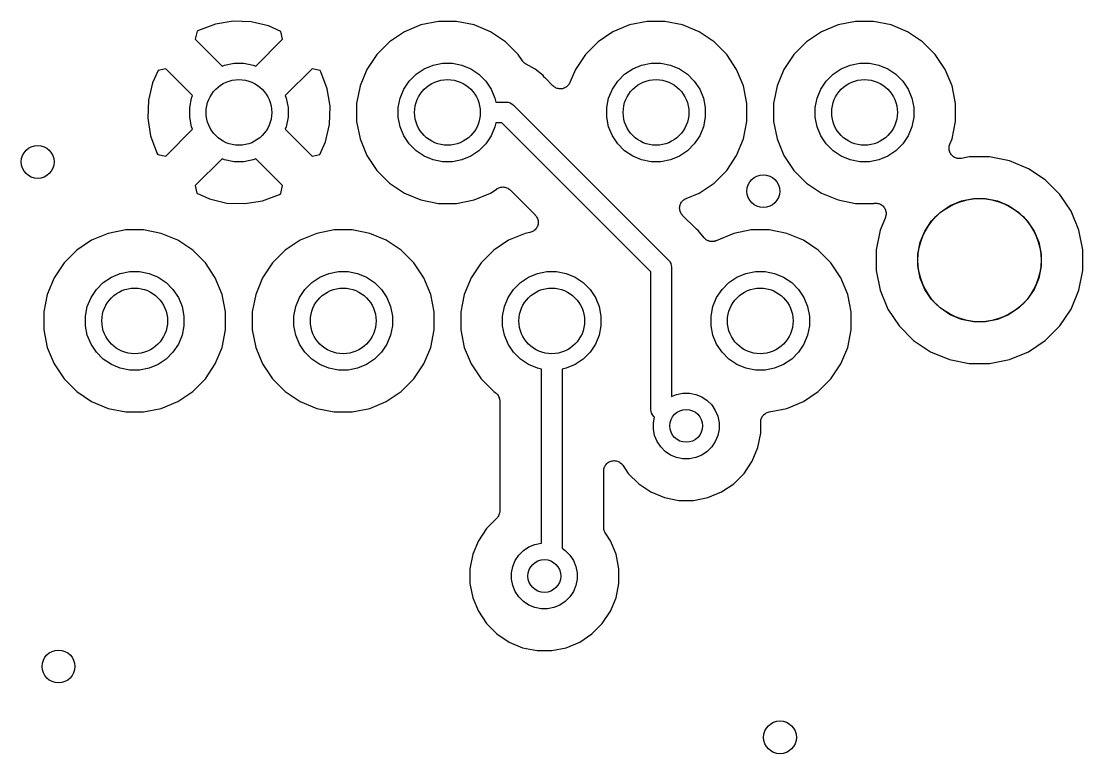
# Model space of a CAD drawing. Extents: x 2.46 to 6.41, y -5.93 to -3.84.
# Drawn here: x 5.527 to 6.036, y -4.532 to -4.181 of the extents above; entities that cross this region are included whole.
import ezdxf

# ---------------------------------------------------------------- set-up
doc = ezdxf.new("R2010")
doc.units = 0
doc.header["$MEASUREMENT"] = 0
doc.layers.add('BLACK', color=7, linetype='CONTINUOUS')

msp = doc.modelspace()

# ---------------------------------------------------------------- linework, layer by layer
at = {"layer": 'BLACK', "linetype": 'CONTINUOUS'}
for p, q in [((5.61985, -4.18244), (5.61165, -4.1855)), ((5.62833, -4.18106), (5.61985, -4.18244)), ((5.63692, -4.18136), (5.62833, -4.18106)), ((5.64528, -4.18333), (5.63692, -4.18136)), ((5.65125, -4.18605), (5.64528, -4.18333)), ((5.71838, -4.18286), (5.71044, -4.18615)), ((5.72681, -4.18118), (5.71838, -4.18286)), ((5.7354, -4.18118), (5.72681, -4.18118)), ((5.74383, -4.18286), (5.7354, -4.18118)), ((5.75177, -4.18615), (5.74383, -4.18286)), ((5.81838, -4.18286), (5.81044, -4.18615)), ((5.82681, -4.18118), (5.81838, -4.18286)), ((5.8354, -4.18118), (5.82681, -4.18118)), ((5.84383, -4.18286), (5.8354, -4.18118)), ((5.85177, -4.18615), (5.84383, -4.18286)), ((5.91838, -4.18286), (5.91044, -4.18615)), ((5.92681, -4.18118), (5.91838, -4.18286)), ((5.9354, -4.18118), (5.92681, -4.18118)), ((5.94383, -4.18286), (5.9354, -4.18118)), ((5.95177, -4.18615), (5.94383, -4.18286)), ((5.61099, -4.18586), (5.61017, -4.18973)), ((5.61165, -4.1855), (5.61099, -4.18586)), ((5.65203, -4.18973), (5.65125, -4.18605)), ((5.71044, -4.18615), (5.70329, -4.19092)), ((5.75891, -4.19092), (5.75177, -4.18615)), ((5.81044, -4.18615), (5.80329, -4.19092)), ((5.85891, -4.19092), (5.85177, -4.18615)), ((5.91044, -4.18615), (5.90329, -4.19092)), ((5.95891, -4.19092), (5.95177, -4.18615)), ((5.61017, -4.18973), (5.62302, -4.20258)), ((5.63918, -4.20258), (5.65203, -4.18973)), ((5.70329, -4.19092), (5.69722, -4.197)), ((5.76499, -4.197), (5.75891, -4.19092)), ((5.80329, -4.19092), (5.79722, -4.197)), ((5.86499, -4.197), (5.85891, -4.19092)), ((5.90329, -4.19092), (5.89722, -4.197)), ((5.96499, -4.197), (5.95891, -4.19092)), ((5.69722, -4.197), (5.69245, -4.20414)), ((5.76703, -4.20005), (5.76499, -4.197)), ((5.79722, -4.197), (5.79245, -4.20414)), ((5.86976, -4.20414), (5.86499, -4.197)), ((5.89722, -4.197), (5.89245, -4.20414)), ((5.96976, -4.20414), (5.96499, -4.197)), ((5.59235, -4.20465), (5.58963, -4.21062)), ((5.59603, -4.20387), (5.59235, -4.20465)), ((5.60888, -4.21672), (5.59603, -4.20387)), ((5.62302, -4.20258), (5.62421, -4.20209)), ((5.62421, -4.20209), (5.62878, -4.20118)), ((5.62878, -4.20118), (5.63343, -4.20118)), ((5.63343, -4.20118), (5.63799, -4.20209)), ((5.63799, -4.20209), (5.63918, -4.20258)), ((5.66618, -4.20387), (5.65332, -4.21672)), ((5.67005, -4.20469), (5.66618, -4.20387)), ((5.6704, -4.20535), (5.67005, -4.20469)), ((5.69245, -4.20414), (5.68916, -4.21208)), ((5.71604, -4.20645), (5.71991, -4.20387)), ((5.71991, -4.20387), (5.72421, -4.20209)), ((5.72421, -4.20209), (5.72878, -4.20118)), ((5.72878, -4.20118), (5.73343, -4.20118)), ((5.73343, -4.20118), (5.73799, -4.20209)), ((5.73799, -4.20209), (5.74229, -4.20387)), ((5.74229, -4.20387), (5.74616, -4.20645)), ((5.76717, -4.20022), (5.76703, -4.20005)), ((5.76728, -4.2004), (5.76717, -4.20022)), ((5.76747, -4.2006), (5.76728, -4.2004)), ((5.76765, -4.20081), (5.76747, -4.2006)), ((5.76781, -4.20094), (5.76765, -4.20081)), ((5.76796, -4.2011), (5.76781, -4.20094)), ((5.76819, -4.20125), (5.76796, -4.2011)), ((5.7684, -4.20143), (5.76819, -4.20125)), ((5.76859, -4.20153), (5.7684, -4.20143)), ((5.76877, -4.20165), (5.76859, -4.20153)), ((5.76883, -4.20169), (5.76877, -4.20165)), ((5.77313, -4.20398), (5.76883, -4.20169)), ((5.77692, -4.2071), (5.77313, -4.20398)), ((5.79245, -4.20414), (5.78985, -4.21042)), ((5.81604, -4.20645), (5.81991, -4.20387)), ((5.81991, -4.20387), (5.82421, -4.20209)), ((5.82421, -4.20209), (5.82878, -4.20118)), ((5.82878, -4.20118), (5.83343, -4.20118)), ((5.83343, -4.20118), (5.83799, -4.20209)), ((5.83799, -4.20209), (5.84229, -4.20387)), ((5.84229, -4.20387), (5.84616, -4.20645)), ((5.87305, -4.21208), (5.86976, -4.20414)), ((5.89245, -4.20414), (5.88916, -4.21208)), ((5.91604, -4.20645), (5.91991, -4.20387)), ((5.91991, -4.20387), (5.92421, -4.20209)), ((5.92421, -4.20209), (5.92878, -4.20118)), ((5.92878, -4.20118), (5.93343, -4.20118)), ((5.93343, -4.20118), (5.93799, -4.20209)), ((5.93799, -4.20209), (5.94229, -4.20387)), ((5.94229, -4.20387), (5.94616, -4.20645)), ((5.97305, -4.21208), (5.96976, -4.20414)), ((5.67347, -4.21355), (5.6704, -4.20535)), ((5.71017, -4.21361), (5.71275, -4.20974)), ((5.71275, -4.20974), (5.71604, -4.20645)), ((5.74616, -4.20645), (5.74945, -4.20974)), ((5.74945, -4.20974), (5.75204, -4.21361)), ((5.77754, -4.20786), (5.77692, -4.2071)), ((5.77769, -4.20801), (5.77754, -4.20786)), ((5.77783, -4.20817), (5.77769, -4.20801)), ((5.77787, -4.20822), (5.77783, -4.20817)), ((5.78169, -4.21204), (5.77787, -4.20822)), ((5.81017, -4.21361), (5.81275, -4.20974)), ((5.81275, -4.20974), (5.81604, -4.20645)), ((5.84616, -4.20645), (5.84945, -4.20974)), ((5.84945, -4.20974), (5.85204, -4.21361)), ((5.91017, -4.21361), (5.91275, -4.20974)), ((5.91275, -4.20974), (5.91604, -4.20645)), ((5.94616, -4.20645), (5.94945, -4.20974)), ((5.94945, -4.20974), (5.95204, -4.21361)), ((5.58963, -4.21062), (5.58766, -4.21899)), ((5.67465, -4.22082), (5.67347, -4.21355)), ((5.68916, -4.21208), (5.68748, -4.22051)), ((5.70839, -4.21791), (5.71017, -4.21361)), ((5.75204, -4.21361), (5.75382, -4.21791)), ((5.78205, -4.21234), (5.78169, -4.21204)), ((5.78242, -4.21264), (5.78205, -4.21234)), ((5.78243, -4.21265), (5.78242, -4.21264)), ((5.78244, -4.21266), (5.78243, -4.21265)), ((5.78286, -4.21288), (5.78244, -4.21266)), ((5.78328, -4.21311), (5.78286, -4.21288)), ((5.78329, -4.21311), (5.78328, -4.21311)), ((5.7833, -4.21312), (5.78329, -4.21311)), ((5.78375, -4.21326), (5.7833, -4.21312)), ((5.78421, -4.2134), (5.78375, -4.21326)), ((5.78423, -4.2134), (5.78421, -4.2134)), ((5.78424, -4.2134), (5.78423, -4.2134)), ((5.78471, -4.21345), (5.78424, -4.2134)), ((5.78518, -4.2135), (5.78471, -4.21345)), ((5.7852, -4.2135), (5.78518, -4.2135)), ((5.78521, -4.2135), (5.7852, -4.2135)), ((5.78568, -4.21346), (5.78521, -4.2135)), ((5.78615, -4.21341), (5.78568, -4.21346)), ((5.78617, -4.21341), (5.78615, -4.21341)), ((5.78618, -4.21341), (5.78617, -4.21341)), ((5.78663, -4.21328), (5.78618, -4.21341)), ((5.78709, -4.21314), (5.78663, -4.21328)), ((5.7871, -4.21314), (5.78709, -4.21314)), ((5.78712, -4.21313), (5.7871, -4.21314)), ((5.78753, -4.21291), (5.78712, -4.21313)), ((5.78796, -4.21269), (5.78753, -4.21291)), ((5.78797, -4.21268), (5.78796, -4.21269)), ((5.78798, -4.21268), (5.78797, -4.21268)), ((5.78835, -4.21238), (5.78798, -4.21268)), ((5.78872, -4.21208), (5.78835, -4.21238)), ((5.78873, -4.21207), (5.78872, -4.21208)), ((5.78874, -4.21206), (5.78873, -4.21207)), ((5.78904, -4.2117), (5.78874, -4.21206)), ((5.78935, -4.21133), (5.78904, -4.2117)), ((5.78936, -4.21131), (5.78935, -4.21132)), ((5.78935, -4.21132), (5.78935, -4.21133)), ((5.78959, -4.2109), (5.78936, -4.21131)), ((5.78982, -4.21048), (5.78959, -4.2109)), ((5.78983, -4.21046), (5.78982, -4.21048)), ((5.78985, -4.21042), (5.78983, -4.21045)), ((5.78983, -4.21045), (5.78983, -4.21046)), ((5.78983, -4.21046), (5.78983, -4.21046)), ((5.80839, -4.21791), (5.81017, -4.21361)), ((5.85204, -4.21361), (5.85382, -4.21791)), ((5.87472, -4.22051), (5.87305, -4.21208)), ((5.88916, -4.21208), (5.88748, -4.22051)), ((5.90839, -4.21791), (5.91017, -4.21361)), ((5.95204, -4.21361), (5.95382, -4.21791)), ((5.97472, -4.22051), (5.97305, -4.21208)), ((5.58766, -4.21899), (5.58736, -4.22757)), ((5.60748, -4.22248), (5.60839, -4.21791)), ((5.60839, -4.21791), (5.60888, -4.21672)), ((5.65332, -4.21672), (5.65382, -4.21791)), ((5.65382, -4.21791), (5.65472, -4.22248)), ((5.70748, -4.22248), (5.70839, -4.21791)), ((5.75382, -4.21791), (5.75421, -4.21988)), ((5.75421, -4.21988), (5.75897, -4.21988)), ((5.75897, -4.21988), (5.75921, -4.21986)), ((5.75921, -4.21986), (5.75945, -4.21988)), ((5.75945, -4.21988), (5.75945, -4.21988)), ((5.75945, -4.21988), (5.76018, -4.21995)), ((5.76018, -4.21995), (5.76111, -4.22023)), ((5.80748, -4.22248), (5.80839, -4.21791)), ((5.85382, -4.21791), (5.85472, -4.22248)), ((5.90748, -4.22248), (5.90839, -4.21791)), ((5.95382, -4.21791), (5.95472, -4.22248)), ((5.60748, -4.22713), (5.60748, -4.22248)), ((5.65472, -4.22248), (5.65472, -4.22713)), ((5.67455, -4.23062), (5.67485, -4.22203)), ((5.67485, -4.22203), (5.67465, -4.22082)), ((5.67465, -4.22082), (5.67465, -4.22082)), ((5.68748, -4.22051), (5.68748, -4.2291)), ((5.70748, -4.22713), (5.70748, -4.22248)), ((5.76111, -4.22023), (5.76196, -4.22069)), ((5.76196, -4.22069), (5.76271, -4.22131)), ((5.76271, -4.22131), (5.76286, -4.22149)), ((5.76286, -4.22149), (5.83688, -4.29551)), ((5.80748, -4.22713), (5.80748, -4.22248)), ((5.85472, -4.22248), (5.85472, -4.22713)), ((5.87472, -4.2291), (5.87472, -4.22051)), ((5.88748, -4.22051), (5.88748, -4.2291)), ((5.90748, -4.22713), (5.90748, -4.22248)), ((5.95472, -4.22248), (5.95472, -4.22713)), ((5.97472, -4.2291), (5.97472, -4.22051)), ((5.58736, -4.22757), (5.58874, -4.23605)), ((5.60839, -4.23169), (5.60748, -4.22713)), ((5.65472, -4.22713), (5.65382, -4.23169)), ((5.68748, -4.2291), (5.68916, -4.23753)), ((5.70839, -4.23169), (5.70748, -4.22713)), ((5.75421, -4.22972), (5.75382, -4.23169)), ((5.75717, -4.22972), (5.75421, -4.22972)), ((5.82865, -4.3012), (5.75717, -4.22972)), ((5.80839, -4.23169), (5.80748, -4.22713)), ((5.85472, -4.22713), (5.85382, -4.23169)), ((5.87305, -4.23753), (5.87472, -4.2291)), ((5.88748, -4.2291), (5.88916, -4.23753)), ((5.90839, -4.23169), (5.90748, -4.22713)), ((5.95472, -4.22713), (5.95382, -4.23169)), ((5.97305, -4.23753), (5.97472, -4.2291)), ((5.59603, -4.24573), (5.60888, -4.23288)), ((5.60888, -4.23288), (5.60839, -4.23169)), ((5.65382, -4.23169), (5.65332, -4.23288)), ((5.65332, -4.23288), (5.66618, -4.24573)), ((5.67258, -4.23898), (5.67455, -4.23062)), ((5.71017, -4.23599), (5.70839, -4.23169)), ((5.75382, -4.23169), (5.75204, -4.23599)), ((5.81017, -4.23599), (5.80839, -4.23169)), ((5.85382, -4.23169), (5.85204, -4.23599)), ((5.91017, -4.23599), (5.90839, -4.23169)), ((5.95382, -4.23169), (5.95204, -4.23599)), ((5.58874, -4.23605), (5.5918, -4.24425)), ((5.66986, -4.24496), (5.67258, -4.23898)), ((5.68916, -4.23753), (5.69245, -4.24547)), ((5.71275, -4.23986), (5.71017, -4.23599)), ((5.71604, -4.24315), (5.71275, -4.23986)), ((5.74945, -4.23986), (5.74616, -4.24315)), ((5.75204, -4.23599), (5.74945, -4.23986)), ((5.81275, -4.23986), (5.81017, -4.23599)), ((5.81604, -4.24315), (5.81275, -4.23986)), ((5.84945, -4.23986), (5.84616, -4.24315)), ((5.85204, -4.23599), (5.84945, -4.23986)), ((5.86976, -4.24547), (5.87305, -4.23753)), ((5.88916, -4.23753), (5.89245, -4.24547)), ((5.91275, -4.23986), (5.91017, -4.23599)), ((5.91604, -4.24315), (5.91275, -4.23986)), ((5.94945, -4.23986), (5.94616, -4.24315)), ((5.95204, -4.23599), (5.94945, -4.23986)), ((5.97186, -4.24052), (5.97199, -4.24007)), ((5.97199, -4.24007), (5.97305, -4.23753)), ((5.5918, -4.24425), (5.59216, -4.24492)), ((5.59216, -4.24492), (5.59603, -4.24573)), ((5.66618, -4.24573), (5.66986, -4.24496)), ((5.69245, -4.24547), (5.69722, -4.25261)), ((5.71991, -4.24574), (5.71604, -4.24315)), ((5.74616, -4.24315), (5.74229, -4.24574)), ((5.81991, -4.24574), (5.81604, -4.24315)), ((5.84616, -4.24315), (5.84229, -4.24574)), ((5.86499, -4.25261), (5.86976, -4.24547)), ((5.89245, -4.24547), (5.89722, -4.25261)), ((5.91991, -4.24574), (5.91604, -4.24315)), ((5.94616, -4.24315), (5.94229, -4.24574)), ((5.97161, -4.24195), (5.97166, -4.24148)), ((5.97161, -4.24196), (5.97161, -4.24195)), ((5.97161, -4.24198), (5.97161, -4.24196)), ((5.97166, -4.24244), (5.97161, -4.24198)), ((5.97166, -4.24148), (5.97171, -4.241)), ((5.9717, -4.24293), (5.97166, -4.24244)), ((5.97171, -4.24294), (5.9717, -4.24293)), ((5.97171, -4.24099), (5.97172, -4.24098)), ((5.97171, -4.241), (5.97171, -4.24099)), ((5.97171, -4.24295), (5.97171, -4.24294)), ((5.97184, -4.2434), (5.97171, -4.24295)), ((5.97172, -4.24098), (5.97186, -4.24052)), ((5.97198, -4.24386), (5.97184, -4.2434)), ((5.97198, -4.24387), (5.97198, -4.24386)), ((5.97199, -4.24388), (5.97198, -4.24387)), ((5.97221, -4.2443), (5.97199, -4.24388)), ((5.97243, -4.24473), (5.97221, -4.2443)), ((5.97244, -4.24473), (5.97243, -4.24473)), ((5.97244, -4.24474), (5.97244, -4.24473)), ((5.97275, -4.24511), (5.97244, -4.24474)), ((5.97304, -4.24549), (5.97275, -4.24511)), ((5.97305, -4.24549), (5.97304, -4.24549)), ((5.97306, -4.2455), (5.97305, -4.24549)), ((5.97343, -4.24581), (5.97306, -4.2455)), ((5.62302, -4.24702), (5.61017, -4.25988)), ((5.62421, -4.24752), (5.62302, -4.24702)), ((5.62878, -4.24843), (5.62421, -4.24752)), ((5.63343, -4.24843), (5.62878, -4.24843)), ((5.63799, -4.24752), (5.63343, -4.24843)), ((5.63918, -4.24702), (5.63799, -4.24752)), ((5.65203, -4.25988), (5.63918, -4.24702)), ((5.72421, -4.24752), (5.71991, -4.24574)), ((5.72878, -4.24843), (5.72421, -4.24752)), ((5.73343, -4.24843), (5.72878, -4.24843)), ((5.73799, -4.24752), (5.73343, -4.24843)), ((5.74229, -4.24574), (5.73799, -4.24752)), ((5.82421, -4.24752), (5.81991, -4.24574)), ((5.82878, -4.24843), (5.82421, -4.24752)), ((5.83343, -4.24843), (5.82878, -4.24843)), ((5.83799, -4.24752), (5.83343, -4.24843)), ((5.84229, -4.24574), (5.83799, -4.24752)), ((5.92421, -4.24752), (5.91991, -4.24574)), ((5.92878, -4.24843), (5.92421, -4.24752)), ((5.93343, -4.24843), (5.92878, -4.24843)), ((5.93799, -4.24752), (5.93343, -4.24843)), ((5.94229, -4.24574), (5.93799, -4.24752)), ((5.97379, -4.24611), (5.97343, -4.24581)), ((5.9738, -4.24612), (5.97379, -4.24611)), ((5.97381, -4.24612), (5.9738, -4.24612)), ((5.97423, -4.24635), (5.97381, -4.24612)), ((5.97465, -4.24658), (5.97423, -4.24635)), ((5.97466, -4.24659), (5.97465, -4.24658)), ((5.97467, -4.24659), (5.97466, -4.24659)), ((5.97512, -4.24673), (5.97467, -4.24659)), ((5.97558, -4.24688), (5.97512, -4.24673)), ((5.97559, -4.24688), (5.97558, -4.24688)), ((5.9756, -4.24688), (5.97559, -4.24688)), ((5.97607, -4.24693), (5.9756, -4.24688)), ((5.97655, -4.24698), (5.97607, -4.24693)), ((5.97656, -4.24698), (5.97655, -4.24698)), ((5.97657, -4.24698), (5.97656, -4.24698)), ((5.97704, -4.24694), (5.97657, -4.24698)), ((5.97752, -4.2469), (5.97704, -4.24694)), ((5.97754, -4.2469), (5.97752, -4.2469)), ((5.97759, -4.24689), (5.97754, -4.2469)), ((5.97754, -4.2469), (5.97754, -4.2469)), ((5.97754, -4.2469), (5.97754, -4.2469)), ((5.98134, -4.24614), (5.97759, -4.24689)), ((5.9911, -4.24614), (5.98134, -4.24614)), ((6.00067, -4.24805), (5.9911, -4.24614)), ((6.00968, -4.25178), (6.00067, -4.24805)), ((5.69722, -4.25261), (5.70329, -4.25869)), ((5.85891, -4.25869), (5.86499, -4.25261)), ((5.89722, -4.25261), (5.90329, -4.25869)), ((6.01779, -4.2572), (6.00968, -4.25178)), ((5.61017, -4.25988), (5.61095, -4.26356)), ((5.65121, -4.26375), (5.65203, -4.25988)), ((5.70329, -4.25869), (5.71044, -4.26346)), ((5.75579, -4.2609), (5.75624, -4.26077)), ((5.75624, -4.26077), (5.75669, -4.26064)), ((5.75669, -4.26064), (5.75671, -4.26064)), ((5.75671, -4.26064), (5.75673, -4.26063)), ((5.75673, -4.26063), (5.75719, -4.26059)), ((5.75719, -4.26059), (5.75766, -4.26055)), ((5.75766, -4.26055), (5.75768, -4.26055)), ((5.75768, -4.26055), (5.7577, -4.26055)), ((5.7577, -4.26055), (5.75816, -4.2606)), ((5.75816, -4.2606), (5.75863, -4.26065)), ((5.75863, -4.26065), (5.75865, -4.26065)), ((5.75865, -4.26065), (5.75867, -4.26065)), ((5.75867, -4.26065), (5.75912, -4.26079)), ((5.85177, -4.26346), (5.85891, -4.25869)), ((5.90329, -4.25869), (5.91044, -4.26346)), ((6.02469, -4.2641), (6.01779, -4.2572)), ((5.61095, -4.26356), (5.61692, -4.26628)), ((5.64235, -4.26717), (5.65055, -4.2641)), ((5.65055, -4.2641), (5.65121, -4.26375)), ((5.71044, -4.26346), (5.71838, -4.26675)), ((5.74383, -4.26675), (5.75177, -4.26346)), ((5.75177, -4.26346), (5.75486, -4.26139)), ((5.75486, -4.26139), (5.75489, -4.26137)), ((5.75489, -4.26137), (5.75492, -4.26135)), ((5.75489, -4.26137), (5.75489, -4.26137)), ((5.75489, -4.26137), (5.75489, -4.26137)), ((5.75492, -4.26135), (5.75534, -4.26114)), ((5.75534, -4.26114), (5.75575, -4.26092)), ((5.75575, -4.26092), (5.75577, -4.26091)), ((5.75577, -4.26091), (5.75579, -4.2609)), ((5.75912, -4.26079), (5.75956, -4.26093)), ((5.75956, -4.26093), (5.75958, -4.26094)), ((5.75958, -4.26094), (5.7596, -4.26095)), ((5.7596, -4.26095), (5.76001, -4.26117)), ((5.76001, -4.26117), (5.76042, -4.26139)), ((5.76042, -4.26139), (5.76044, -4.2614)), ((5.76044, -4.2614), (5.76046, -4.26141)), ((5.76046, -4.26141), (5.76081, -4.26171)), ((5.76081, -4.26171), (5.76118, -4.26201)), ((5.76118, -4.26201), (5.77314, -4.27398)), ((5.84549, -4.26606), (5.85177, -4.26346)), ((5.91044, -4.26346), (5.91838, -4.26675)), ((6.03011, -4.27221), (6.02469, -4.2641)), ((5.61692, -4.26628), (5.62529, -4.26825)), ((5.62529, -4.26825), (5.63387, -4.26855)), ((5.63387, -4.26855), (5.64235, -4.26717)), ((5.71838, -4.26675), (5.72681, -4.26843)), ((5.72681, -4.26843), (5.7354, -4.26843)), ((5.7354, -4.26843), (5.74383, -4.26675)), ((5.8424, -4.27063), (5.84246, -4.27015)), ((5.84241, -4.27064), (5.8424, -4.27063)), ((5.8424, -4.27065), (5.84241, -4.27064)), ((5.84245, -4.27113), (5.8424, -4.27065)), ((5.84246, -4.27015), (5.8425, -4.26968)), ((5.8425, -4.26968), (5.84251, -4.26967)), ((5.84251, -4.26966), (5.84265, -4.2692)), ((5.84251, -4.26967), (5.84251, -4.26966)), ((5.84265, -4.2692), (5.84279, -4.26875)), ((5.84279, -4.26875), (5.8428, -4.26874)), ((5.8428, -4.26873), (5.84303, -4.26831)), ((5.8428, -4.26874), (5.8428, -4.26873)), ((5.84303, -4.26831), (5.84325, -4.26789)), ((5.84325, -4.26789), (5.84326, -4.26788)), ((5.84326, -4.26788), (5.84327, -4.26787)), ((5.84327, -4.26787), (5.84357, -4.2675)), ((5.84357, -4.2675), (5.84387, -4.26714)), ((5.84387, -4.26714), (5.84388, -4.26713)), ((5.84388, -4.26713), (5.84389, -4.26712)), ((5.84389, -4.26712), (5.84426, -4.26682)), ((5.84426, -4.26682), (5.84463, -4.26652)), ((5.84463, -4.26652), (5.84464, -4.26651)), ((5.84464, -4.26651), (5.84465, -4.2665)), ((5.84465, -4.2665), (5.84507, -4.26628)), ((5.84507, -4.26628), (5.84549, -4.26606)), ((5.91838, -4.26675), (5.92681, -4.26843)), ((5.92681, -4.26843), (5.9354, -4.26843)), ((5.9354, -4.26843), (5.93549, -4.26841)), ((5.93549, -4.26841), (5.93553, -4.2684)), ((5.93553, -4.2684), (5.93555, -4.26839)), ((5.93553, -4.2684), (5.93553, -4.2684)), ((5.93553, -4.2684), (5.93553, -4.2684)), ((5.93555, -4.26839), (5.93604, -4.26835)), ((5.93604, -4.26835), (5.9365, -4.26831)), ((5.9365, -4.26831), (5.93652, -4.26831)), ((5.93652, -4.26831), (5.93653, -4.26831)), ((5.93653, -4.26831), (5.93701, -4.26837)), ((5.93701, -4.26837), (5.93747, -4.26842)), ((5.93747, -4.26842), (5.93749, -4.26842)), ((5.93749, -4.26842), (5.9375, -4.26842)), ((5.9375, -4.26842), (5.93795, -4.26856)), ((5.93795, -4.26856), (5.93841, -4.26871)), ((5.93841, -4.26871), (5.93842, -4.26871)), ((5.93842, -4.26871), (5.93843, -4.26871)), ((5.93843, -4.26871), (5.93884, -4.26894)), ((5.93884, -4.26894), (5.93926, -4.26917)), ((5.93926, -4.26917), (5.93927, -4.26918)), ((5.93927, -4.26918), (5.93928, -4.26918)), ((5.93928, -4.26918), (5.93965, -4.26949)), ((5.93965, -4.26949), (5.94001, -4.26979)), ((5.94001, -4.26979), (5.94002, -4.2698)), ((5.94002, -4.2698), (5.94003, -4.26981)), ((5.94003, -4.26981), (5.94033, -4.27018)), ((5.94033, -4.27018), (5.94063, -4.27055)), ((5.94063, -4.27055), (5.94064, -4.27056)), ((5.94064, -4.27056), (5.94064, -4.27057)), ((5.94064, -4.27057), (5.94086, -4.27099)), ((5.9674, -4.27273), (5.97223, -4.2695)), ((5.97223, -4.2695), (5.97761, -4.26728)), ((5.97761, -4.26728), (5.98331, -4.26614)), ((5.98331, -4.26614), (5.98913, -4.26614)), ((5.98913, -4.26614), (5.99483, -4.26728)), ((5.99483, -4.26728), (6.00021, -4.2695)), ((6.00021, -4.2695), (6.00504, -4.27273)), ((5.77314, -4.27398), (5.77318, -4.27401)), ((5.77318, -4.27401), (5.77318, -4.27401)), ((5.77318, -4.27401), (5.77318, -4.27401)), ((5.77318, -4.27401), (5.77319, -4.27403)), ((5.77319, -4.27403), (5.77349, -4.2744)), ((5.77349, -4.2744), (5.77379, -4.27477)), ((5.77379, -4.27477), (5.7738, -4.27478)), ((5.7738, -4.27478), (5.7738, -4.27479)), ((5.7738, -4.27479), (5.77402, -4.27522)), ((5.77402, -4.27522), (5.77424, -4.27564)), ((5.77424, -4.27564), (5.77425, -4.27565)), ((5.77425, -4.27565), (5.77425, -4.27566)), ((5.77425, -4.27566), (5.77438, -4.27612)), ((5.84249, -4.2716), (5.84245, -4.27113)), ((5.84249, -4.27161), (5.84249, -4.2716)), ((5.84249, -4.27162), (5.84249, -4.27161)), ((5.84263, -4.27208), (5.84249, -4.27162)), ((5.84276, -4.27254), (5.84263, -4.27208)), ((5.84277, -4.27255), (5.84276, -4.27254)), ((5.84277, -4.27256), (5.84277, -4.27255)), ((5.84299, -4.27298), (5.84277, -4.27256)), ((5.84321, -4.2734), (5.84299, -4.27298)), ((5.84322, -4.27341), (5.84321, -4.2734)), ((5.84322, -4.27342), (5.84322, -4.27341)), ((5.84352, -4.27379), (5.84322, -4.27342)), ((5.84382, -4.27416), (5.84352, -4.27379)), ((5.84384, -4.27418), (5.84382, -4.27416)), ((5.84387, -4.27421), (5.84384, -4.27418)), ((5.84384, -4.27418), (5.84384, -4.27418)), ((5.84384, -4.27418), (5.84384, -4.27418)), ((5.85016, -4.2805), (5.84387, -4.27421)), ((5.94108, -4.27523), (5.9386, -4.28122)), ((5.94086, -4.27099), (5.94109, -4.27141)), ((5.94122, -4.27477), (5.94108, -4.27523)), ((5.94109, -4.27141), (5.94109, -4.27143)), ((5.94109, -4.27143), (5.9411, -4.27143)), ((5.9411, -4.27143), (5.94123, -4.27189)), ((5.94136, -4.27431), (5.94122, -4.27477)), ((5.94123, -4.27189), (5.94137, -4.27235)), ((5.94141, -4.27382), (5.94136, -4.27429)), ((5.94136, -4.27429), (5.94136, -4.2743)), ((5.94136, -4.2743), (5.94136, -4.27431)), ((5.94137, -4.27235), (5.94137, -4.27236)), ((5.94137, -4.27236), (5.94137, -4.27237)), ((5.94137, -4.27237), (5.94142, -4.27285)), ((5.94146, -4.27334), (5.94141, -4.27382)), ((5.94142, -4.27285), (5.94146, -4.27332)), ((5.94146, -4.27332), (5.94146, -4.27333)), ((5.94146, -4.27333), (5.94146, -4.27334)), ((5.96328, -4.27685), (5.9674, -4.27273)), ((6.00504, -4.27273), (6.00916, -4.27685)), ((6.03384, -4.28122), (6.03011, -4.27221)), ((5.77312, -4.28107), (5.77275, -4.28138)), ((5.77313, -4.28107), (5.77312, -4.28107)), ((5.77314, -4.28106), (5.77313, -4.28107)), ((5.77344, -4.28069), (5.77314, -4.28106)), ((5.77374, -4.28033), (5.77344, -4.28069)), ((5.77375, -4.28032), (5.77374, -4.28033)), ((5.77376, -4.28031), (5.77375, -4.28032)), ((5.77398, -4.27988), (5.77376, -4.28031)), ((5.77421, -4.27947), (5.77398, -4.27988)), ((5.77422, -4.27945), (5.77421, -4.27946)), ((5.77421, -4.27946), (5.77421, -4.27947)), ((5.77436, -4.27899), (5.77422, -4.27945)), ((5.7745, -4.27854), (5.77436, -4.27899)), ((5.77438, -4.27612), (5.77452, -4.27657)), ((5.77451, -4.27852), (5.7745, -4.27853)), ((5.7745, -4.27853), (5.7745, -4.27854)), ((5.77456, -4.27804), (5.77451, -4.27852)), ((5.77452, -4.27657), (5.77452, -4.27658)), ((5.77452, -4.27658), (5.77452, -4.27659)), ((5.77452, -4.27659), (5.77457, -4.27707)), ((5.77461, -4.27757), (5.77456, -4.27804)), ((5.77457, -4.27707), (5.77461, -4.27755)), ((5.77461, -4.27755), (5.77461, -4.27756)), ((5.77461, -4.27756), (5.77461, -4.27757)), ((5.85032, -4.28064), (5.85016, -4.2805)), ((5.85047, -4.28079), (5.85032, -4.28064)), ((5.85052, -4.28083), (5.85047, -4.28079)), ((5.85128, -4.28146), (5.85052, -4.28083)), ((5.96005, -4.28168), (5.96328, -4.27685)), ((6.00916, -4.27685), (6.01239, -4.28168)), ((5.56044, -4.28615), (5.5533, -4.29092)), ((5.56838, -4.28286), (5.56044, -4.28615)), ((5.57681, -4.28118), (5.56838, -4.28286)), ((5.5854, -4.28118), (5.57681, -4.28118)), ((5.59383, -4.28286), (5.5854, -4.28118)), ((5.60177, -4.28615), (5.59383, -4.28286)), ((5.60891, -4.29092), (5.60177, -4.28615)), ((5.66044, -4.28615), (5.65329, -4.29092)), ((5.66838, -4.28286), (5.66044, -4.28615)), ((5.67681, -4.28118), (5.66838, -4.28286)), ((5.6854, -4.28118), (5.67681, -4.28118)), ((5.69383, -4.28286), (5.6854, -4.28118)), ((5.70177, -4.28615), (5.69383, -4.28286)), ((5.70891, -4.29092), (5.70177, -4.28615)), ((5.76044, -4.28615), (5.75329, -4.29092)), ((5.76838, -4.28286), (5.76044, -4.28615)), ((5.77058, -4.28242), (5.76838, -4.28286)), ((5.77105, -4.28228), (5.77058, -4.28242)), ((5.7715, -4.28214), (5.77105, -4.28228)), ((5.77151, -4.28214), (5.7715, -4.28214)), ((5.77152, -4.28214), (5.77151, -4.28214)), ((5.77194, -4.28191), (5.77152, -4.28214)), ((5.77236, -4.28169), (5.77194, -4.28191)), ((5.77237, -4.28168), (5.77236, -4.28169)), ((5.77238, -4.28168), (5.77237, -4.28168)), ((5.77275, -4.28138), (5.77238, -4.28168)), ((5.85191, -4.28222), (5.85128, -4.28146)), ((5.85413, -4.28493), (5.85191, -4.28222)), ((5.85191, -4.28222), (5.85191, -4.28222)), ((5.85429, -4.28509), (5.85413, -4.28493)), ((5.85444, -4.28527), (5.85429, -4.28509)), ((5.85464, -4.28544), (5.85444, -4.28527)), ((5.85482, -4.28562), (5.85464, -4.28544)), ((5.85501, -4.28575), (5.85482, -4.28562)), ((5.85519, -4.2859), (5.85501, -4.28575)), ((5.85542, -4.28602), (5.85519, -4.2859)), ((5.85564, -4.28617), (5.85542, -4.28602)), ((5.85584, -4.28625), (5.85564, -4.28617)), ((5.86838, -4.28286), (5.86002, -4.28632)), ((5.87681, -4.28118), (5.86838, -4.28286)), ((5.8854, -4.28118), (5.87681, -4.28118)), ((5.89383, -4.28286), (5.8854, -4.28118)), ((5.90177, -4.28615), (5.89383, -4.28286)), ((5.90891, -4.29092), (5.90177, -4.28615)), ((5.9386, -4.28122), (5.93669, -4.29079)), ((5.95783, -4.28706), (5.96005, -4.28168)), ((6.01239, -4.28168), (6.01461, -4.28706)), ((6.03575, -4.29079), (6.03384, -4.28122)), ((5.5533, -4.29092), (5.54722, -4.297)), ((5.61499, -4.297), (5.60891, -4.29092)), ((5.65329, -4.29092), (5.64722, -4.297)), ((5.71499, -4.297), (5.70891, -4.29092)), ((5.75329, -4.29092), (5.74722, -4.297)), ((5.85604, -4.28636), (5.85584, -4.28625)), ((5.85629, -4.28644), (5.85604, -4.28636)), ((5.85654, -4.28654), (5.85629, -4.28644)), ((5.85676, -4.28659), (5.85654, -4.28654)), ((5.85697, -4.28666), (5.85676, -4.28659)), ((5.85723, -4.28668), (5.85697, -4.28666)), ((5.85749, -4.28674), (5.85723, -4.28668)), ((5.85772, -4.28674), (5.85749, -4.28674)), ((5.85794, -4.28676), (5.85772, -4.28674)), ((5.85821, -4.28674), (5.85794, -4.28676)), ((5.85847, -4.28674), (5.85821, -4.28674)), ((5.85869, -4.2867), (5.85847, -4.28674)), ((5.85892, -4.28668), (5.85869, -4.2867)), ((5.85917, -4.2866), (5.85892, -4.28668)), ((5.85943, -4.28655), (5.85917, -4.2866)), ((5.85964, -4.28647), (5.85943, -4.28655)), ((5.85985, -4.28641), (5.85964, -4.28647)), ((5.86002, -4.28632), (5.85985, -4.28641)), ((5.91499, -4.297), (5.90891, -4.29092)), ((5.93669, -4.29079), (5.93669, -4.30055)), ((5.95669, -4.29276), (5.95783, -4.28706)), ((6.01461, -4.28706), (6.01575, -4.29276)), ((6.03575, -4.30055), (6.03575, -4.29079)), ((5.83688, -4.29551), (5.83707, -4.29567)), ((5.83707, -4.29567), (5.83723, -4.29586)), ((5.83723, -4.29586), (5.83723, -4.29586)), ((5.83723, -4.29586), (5.83753, -4.29622)), ((5.83753, -4.29622), (5.83769, -4.29642)), ((5.95669, -4.29858), (5.95669, -4.29276)), ((6.01575, -4.29276), (6.01575, -4.29858)), ((5.54722, -4.297), (5.54245, -4.30414)), ((5.57421, -4.30209), (5.57878, -4.30118)), ((5.57878, -4.30118), (5.58343, -4.30118)), ((5.58343, -4.30118), (5.58799, -4.30209)), ((5.61976, -4.30414), (5.61499, -4.297)), ((5.64722, -4.297), (5.64245, -4.30414)), ((5.67421, -4.30209), (5.67878, -4.30118)), ((5.67878, -4.30118), (5.68343, -4.30118)), ((5.68343, -4.30118), (5.68799, -4.30209)), ((5.71976, -4.30414), (5.71499, -4.297)), ((5.74722, -4.297), (5.74245, -4.30414)), ((5.77421, -4.30209), (5.77878, -4.30118)), ((5.77878, -4.30118), (5.78343, -4.30118)), ((5.78343, -4.30118), (5.78799, -4.30209)), ((5.82865, -4.36692), (5.82865, -4.3012)), ((5.83769, -4.29642), (5.83814, -4.29727)), ((5.83814, -4.29727), (5.83842, -4.2982)), ((5.83842, -4.2982), (5.8385, -4.29892)), ((5.8385, -4.29892), (5.8385, -4.29892)), ((5.8385, -4.29892), (5.83852, -4.29917)), ((5.83852, -4.29917), (5.8385, -4.29941)), ((5.8385, -4.29941), (5.8385, -4.36105)), ((5.87421, -4.30209), (5.87878, -4.30118)), ((5.87878, -4.30118), (5.88343, -4.30118)), ((5.88343, -4.30118), (5.88799, -4.30209)), ((5.91976, -4.30414), (5.91499, -4.297)), ((5.93669, -4.30055), (5.9386, -4.31012)), ((5.95783, -4.30428), (5.95669, -4.29858)), ((6.01575, -4.29858), (6.01461, -4.30428)), ((6.03384, -4.31012), (6.03575, -4.30055)), ((5.54245, -4.30414), (5.53916, -4.31208)), ((5.56275, -4.30974), (5.56604, -4.30645)), ((5.56604, -4.30645), (5.56991, -4.30387)), ((5.56991, -4.30387), (5.57421, -4.30209)), ((5.58799, -4.30209), (5.59229, -4.30387)), ((5.59229, -4.30387), (5.59616, -4.30645)), ((5.59616, -4.30645), (5.59945, -4.30974)), ((5.62305, -4.31208), (5.61976, -4.30414)), ((5.64245, -4.30414), (5.63916, -4.31208)), ((5.66275, -4.30974), (5.66604, -4.30645)), ((5.66604, -4.30645), (5.66991, -4.30387)), ((5.66991, -4.30387), (5.67421, -4.30209)), ((5.68799, -4.30209), (5.69229, -4.30387)), ((5.69229, -4.30387), (5.69616, -4.30645)), ((5.69616, -4.30645), (5.69945, -4.30974)), ((5.72305, -4.31208), (5.71976, -4.30414)), ((5.74245, -4.30414), (5.73916, -4.31208)), ((5.76275, -4.30974), (5.76604, -4.30645)), ((5.76604, -4.30645), (5.76991, -4.30387)), ((5.76991, -4.30387), (5.77421, -4.30209)), ((5.78799, -4.30209), (5.79229, -4.30387)), ((5.79229, -4.30387), (5.79616, -4.30645)), ((5.79616, -4.30645), (5.79945, -4.30974)), ((5.86275, -4.30974), (5.86604, -4.30645)), ((5.86604, -4.30645), (5.86991, -4.30387)), ((5.86991, -4.30387), (5.87421, -4.30209)), ((5.88799, -4.30209), (5.89229, -4.30387)), ((5.89229, -4.30387), (5.89616, -4.30645)), ((5.89616, -4.30645), (5.89945, -4.30974)), ((5.92305, -4.31208), (5.91976, -4.30414)), ((5.96005, -4.30966), (5.95783, -4.30428)), ((6.01461, -4.30428), (6.01239, -4.30966)), ((5.56017, -4.31361), (5.56275, -4.30974)), ((5.59945, -4.30974), (5.60204, -4.31361)), ((5.66017, -4.31361), (5.66275, -4.30974)), ((5.69945, -4.30974), (5.70204, -4.31361)), ((5.76017, -4.31361), (5.76275, -4.30974)), ((5.79945, -4.30974), (5.80204, -4.31361)), ((5.86017, -4.31361), (5.86275, -4.30974)), ((5.89945, -4.30974), (5.90204, -4.31361)), ((5.9386, -4.31012), (5.94233, -4.31913)), ((5.96328, -4.31449), (5.96005, -4.30966)), ((6.01239, -4.30966), (6.00916, -4.31449)), ((6.03011, -4.31913), (6.03384, -4.31012)), ((5.53916, -4.31208), (5.53748, -4.32051)), ((5.55839, -4.31791), (5.56017, -4.31361)), ((5.60204, -4.31361), (5.60382, -4.31791)), ((5.62472, -4.32051), (5.62305, -4.31208)), ((5.63916, -4.31208), (5.63748, -4.32051)), ((5.65839, -4.31791), (5.66017, -4.31361)), ((5.70204, -4.31361), (5.70382, -4.31791)), ((5.72472, -4.32051), (5.72305, -4.31208)), ((5.73916, -4.31208), (5.73748, -4.32051)), ((5.75839, -4.31791), (5.76017, -4.31361)), ((5.80204, -4.31361), (5.80382, -4.31791)), ((5.85839, -4.31791), (5.86017, -4.31361)), ((5.90204, -4.31361), (5.90382, -4.31791)), ((5.92472, -4.32051), (5.92305, -4.31208)), ((5.9674, -4.3186), (5.96328, -4.31449)), ((6.00916, -4.31449), (6.00504, -4.3186)), ((5.53748, -4.32051), (5.53748, -4.3291)), ((5.55748, -4.32248), (5.55839, -4.31791)), ((5.60382, -4.31791), (5.60472, -4.32248)), ((5.62472, -4.3291), (5.62472, -4.32051)), ((5.63748, -4.32051), (5.63748, -4.3291)), ((5.65748, -4.32248), (5.65839, -4.31791)), ((5.70382, -4.31791), (5.70472, -4.32248)), ((5.72472, -4.3291), (5.72472, -4.32051)), ((5.73748, -4.32051), (5.73748, -4.3291)), ((5.75748, -4.32248), (5.75839, -4.31791)), ((5.80382, -4.31791), (5.80472, -4.32248)), ((5.85748, -4.32248), (5.85839, -4.31791)), ((5.90382, -4.31791), (5.90472, -4.32248)), ((5.92472, -4.3291), (5.92472, -4.32051)), ((5.94233, -4.31913), (5.94775, -4.32724)), ((5.97223, -4.32184), (5.9674, -4.3186)), ((5.97761, -4.32406), (5.97223, -4.32184)), ((6.00021, -4.32184), (5.99483, -4.32406)), ((6.00504, -4.3186), (6.00021, -4.32184)), ((6.02469, -4.32724), (6.03011, -4.31913)), ((5.55748, -4.32713), (5.55748, -4.32248)), ((5.60472, -4.32248), (5.60472, -4.32713)), ((5.65748, -4.32713), (5.65748, -4.32248)), ((5.70472, -4.32248), (5.70472, -4.32713)), ((5.75748, -4.32713), (5.75748, -4.32248)), ((5.80472, -4.32248), (5.80472, -4.32713)), ((5.85748, -4.32713), (5.85748, -4.32248)), ((5.90472, -4.32248), (5.90472, -4.32713)), ((5.98331, -4.3252), (5.97761, -4.32406)), ((5.98913, -4.3252), (5.98331, -4.3252)), ((5.99483, -4.32406), (5.98913, -4.3252)), ((5.53748, -4.3291), (5.53916, -4.33753)), ((5.55839, -4.33169), (5.55748, -4.32713)), ((5.56017, -4.33599), (5.55839, -4.33169)), ((5.60382, -4.33169), (5.60204, -4.33599)), ((5.60472, -4.32713), (5.60382, -4.33169)), ((5.62305, -4.33753), (5.62472, -4.3291)), ((5.63748, -4.3291), (5.63916, -4.33753)), ((5.65839, -4.33169), (5.65748, -4.32713)), ((5.66017, -4.33599), (5.65839, -4.33169)), ((5.70382, -4.33169), (5.70204, -4.33599)), ((5.70472, -4.32713), (5.70382, -4.33169)), ((5.72305, -4.33753), (5.72472, -4.3291)), ((5.73748, -4.3291), (5.73916, -4.33753)), ((5.75839, -4.33169), (5.75748, -4.32713)), ((5.76017, -4.33599), (5.75839, -4.33169)), ((5.80382, -4.33169), (5.80204, -4.33599)), ((5.80472, -4.32713), (5.80382, -4.33169)), ((5.85839, -4.33169), (5.85748, -4.32713)), ((5.86017, -4.33599), (5.85839, -4.33169)), ((5.90382, -4.33169), (5.90204, -4.33599)), ((5.90472, -4.32713), (5.90382, -4.33169)), ((5.92305, -4.33753), (5.92472, -4.3291)), ((5.94775, -4.32724), (5.95465, -4.33414)), ((6.01779, -4.33414), (6.02469, -4.32724)), ((5.56275, -4.33986), (5.56017, -4.33599)), ((5.60204, -4.33599), (5.59945, -4.33986)), ((5.66275, -4.33986), (5.66017, -4.33599)), ((5.70204, -4.33599), (5.69945, -4.33986)), ((5.76275, -4.33986), (5.76017, -4.33599)), ((5.80204, -4.33599), (5.79945, -4.33986)), ((5.86275, -4.33986), (5.86017, -4.33599)), ((5.90204, -4.33599), (5.89945, -4.33986)), ((5.95465, -4.33414), (5.96276, -4.33956)), ((6.00968, -4.33956), (6.01779, -4.33414)), ((5.53916, -4.33753), (5.54245, -4.34547)), ((5.56604, -4.34315), (5.56275, -4.33986)), ((5.59945, -4.33986), (5.59616, -4.34315)), ((5.61976, -4.34547), (5.62305, -4.33753)), ((5.63916, -4.33753), (5.64245, -4.34547)), ((5.66604, -4.34315), (5.66275, -4.33986)), ((5.69945, -4.33986), (5.69616, -4.34315)), ((5.71976, -4.34547), (5.72305, -4.33753)), ((5.73916, -4.33753), (5.74245, -4.34547)), ((5.76604, -4.34315), (5.76275, -4.33986)), ((5.79945, -4.33986), (5.79616, -4.34315)), ((5.86604, -4.34315), (5.86275, -4.33986)), ((5.89945, -4.33986), (5.89616, -4.34315)), ((5.91976, -4.34547), (5.92305, -4.33753)), ((5.96276, -4.33956), (5.97177, -4.34329)), ((6.00067, -4.34329), (6.00968, -4.33956)), ((5.54245, -4.34547), (5.54722, -4.35261)), ((5.56991, -4.34574), (5.56604, -4.34315)), ((5.57421, -4.34752), (5.56991, -4.34574)), ((5.59229, -4.34574), (5.58799, -4.34752)), ((5.59616, -4.34315), (5.59229, -4.34574)), ((5.61499, -4.35261), (5.61976, -4.34547)), ((5.64245, -4.34547), (5.64722, -4.35261)), ((5.66991, -4.34574), (5.66604, -4.34315)), ((5.67421, -4.34752), (5.66991, -4.34574)), ((5.69229, -4.34574), (5.68799, -4.34752)), ((5.69616, -4.34315), (5.69229, -4.34574)), ((5.71499, -4.35261), (5.71976, -4.34547)), ((5.74245, -4.34547), (5.74722, -4.35261)), ((5.76991, -4.34574), (5.76604, -4.34315)), ((5.77421, -4.34752), (5.76991, -4.34574)), ((5.79229, -4.34574), (5.78799, -4.34752)), ((5.79616, -4.34315), (5.79229, -4.34574)), ((5.86991, -4.34574), (5.86604, -4.34315)), ((5.87421, -4.34752), (5.86991, -4.34574)), ((5.89229, -4.34574), (5.88799, -4.34752)), ((5.89616, -4.34315), (5.89229, -4.34574)), ((5.91499, -4.35261), (5.91976, -4.34547)), ((5.97177, -4.34329), (5.98134, -4.3452)), ((5.98134, -4.3452), (5.9911, -4.3452)), ((5.9911, -4.3452), (6.00067, -4.34329)), ((5.57878, -4.34843), (5.57421, -4.34752)), ((5.58343, -4.34843), (5.57878, -4.34843)), ((5.58799, -4.34752), (5.58343, -4.34843)), ((5.67878, -4.34843), (5.67421, -4.34752)), ((5.68343, -4.34843), (5.67878, -4.34843)), ((5.68799, -4.34752), (5.68343, -4.34843)), ((5.77618, -4.34791), (5.77421, -4.34752)), ((5.77618, -4.43142), (5.77618, -4.34791)), ((5.78799, -4.34752), (5.78602, -4.34791)), ((5.78602, -4.34791), (5.78602, -4.43387)), ((5.87878, -4.34843), (5.87421, -4.34752)), ((5.88343, -4.34843), (5.87878, -4.34843)), ((5.88799, -4.34752), (5.88343, -4.34843)), ((5.54722, -4.35261), (5.5533, -4.35869)), ((5.60891, -4.35869), (5.61499, -4.35261)), ((5.64722, -4.35261), (5.65329, -4.35869)), ((5.70891, -4.35869), (5.71499, -4.35261)), ((5.74722, -4.35261), (5.75329, -4.35869)), ((5.90891, -4.35869), (5.91499, -4.35261)), ((5.5533, -4.35869), (5.56044, -4.36346)), ((5.60177, -4.36346), (5.60891, -4.35869)), ((5.65329, -4.35869), (5.66044, -4.36346)), ((5.70177, -4.36346), (5.70891, -4.35869)), ((5.75329, -4.35869), (5.75396, -4.35913)), ((5.75396, -4.35913), (5.75398, -4.35914)), ((5.75398, -4.35914), (5.75398, -4.35914)), ((5.75398, -4.35914), (5.75398, -4.35914)), ((5.75398, -4.35914), (5.75402, -4.35917)), ((5.75402, -4.35917), (5.75437, -4.35947)), ((5.75437, -4.35947), (5.75473, -4.35976)), ((5.75473, -4.35976), (5.75474, -4.35978)), ((5.75474, -4.35978), (5.75476, -4.3598)), ((5.75476, -4.3598), (5.75505, -4.36016)), ((5.75505, -4.36016), (5.75535, -4.36052)), ((5.75535, -4.36052), (5.75536, -4.36054)), ((5.75536, -4.36054), (5.75537, -4.36056)), ((5.75537, -4.36056), (5.75559, -4.36097)), ((5.75559, -4.36097), (5.7558, -4.36138)), ((5.7558, -4.36138), (5.75581, -4.36141)), ((5.75581, -4.36141), (5.75582, -4.36143)), ((5.75582, -4.36143), (5.75595, -4.36187)), ((5.75595, -4.36187), (5.75609, -4.36232)), ((5.75609, -4.36232), (5.75609, -4.36234)), ((5.75609, -4.36234), (5.75609, -4.36236)), ((5.75609, -4.36236), (5.75614, -4.36283)), ((5.8385, -4.36105), (5.84098, -4.36002)), ((5.84098, -4.36002), (5.84402, -4.35942)), ((5.84402, -4.35942), (5.84713, -4.35942)), ((5.84713, -4.35942), (5.85017, -4.36002)), ((5.85017, -4.36002), (5.85303, -4.36121)), ((5.85303, -4.36121), (5.85561, -4.36293)), ((5.90177, -4.36346), (5.90891, -4.35869)), ((5.56044, -4.36346), (5.56838, -4.36675)), ((5.56838, -4.36675), (5.57681, -4.36843)), ((5.5854, -4.36843), (5.59383, -4.36675)), ((5.59383, -4.36675), (5.60177, -4.36346)), ((5.66044, -4.36346), (5.66838, -4.36675)), ((5.66838, -4.36675), (5.67681, -4.36843)), ((5.6854, -4.36843), (5.69383, -4.36675)), ((5.69383, -4.36675), (5.70177, -4.36346)), ((5.75614, -4.36283), (5.75618, -4.36329)), ((5.75618, -4.36329), (5.75618, -4.41593)), ((5.82863, -4.36717), (5.82865, -4.36692)), ((5.82865, -4.36741), (5.82863, -4.36717)), ((5.82872, -4.36813), (5.82865, -4.36741)), ((5.82865, -4.36741), (5.82865, -4.36741)), ((5.85561, -4.36293), (5.85781, -4.36513)), ((5.85781, -4.36513), (5.85953, -4.36771)), ((5.88535, -4.36844), (5.89383, -4.36675)), ((5.89383, -4.36675), (5.90177, -4.36346)), ((5.57681, -4.36843), (5.5854, -4.36843)), ((5.67681, -4.36843), (5.6854, -4.36843)), ((5.82901, -4.36906), (5.82872, -4.36813)), ((5.82946, -4.36991), (5.82901, -4.36906)), ((5.83008, -4.37066), (5.82946, -4.36991)), ((5.82983, -4.37361), (5.83036, -4.37091)), ((5.83027, -4.37082), (5.83008, -4.37066)), ((5.83036, -4.37091), (5.83027, -4.37082)), ((5.85953, -4.36771), (5.86072, -4.37057)), ((5.86072, -4.37057), (5.86132, -4.37361)), ((5.88138, -4.37281), (5.88142, -4.37234)), ((5.88142, -4.37234), (5.88143, -4.37232)), ((5.88143, -4.3723), (5.88157, -4.37185)), ((5.88143, -4.37232), (5.88143, -4.3723)), ((5.88157, -4.37185), (5.88171, -4.37141)), ((5.88171, -4.37141), (5.88172, -4.37139)), ((5.88172, -4.37139), (5.88173, -4.37137)), ((5.88173, -4.37137), (5.88195, -4.37096)), ((5.88195, -4.37096), (5.88218, -4.37055)), ((5.88218, -4.37055), (5.88219, -4.37053)), ((5.88219, -4.37053), (5.8822, -4.37051)), ((5.8822, -4.37051), (5.8825, -4.37016)), ((5.8825, -4.37016), (5.8828, -4.36979)), ((5.8828, -4.36979), (5.88281, -4.36978)), ((5.88281, -4.36978), (5.88282, -4.36977)), ((5.88282, -4.36977), (5.88319, -4.36947)), ((5.88319, -4.36947), (5.88355, -4.36918)), ((5.88355, -4.36918), (5.88357, -4.36917)), ((5.88357, -4.36917), (5.88359, -4.36916)), ((5.88359, -4.36916), (5.884, -4.36894)), ((5.884, -4.36894), (5.88441, -4.36872)), ((5.88441, -4.36872), (5.88443, -4.36871)), ((5.88443, -4.36871), (5.88445, -4.3687)), ((5.88445, -4.3687), (5.8849, -4.36857)), ((5.8849, -4.36857), (5.88535, -4.36844)), ((5.82983, -4.37672), (5.82983, -4.37361)), ((5.83043, -4.37976), (5.82983, -4.37672)), ((5.86132, -4.37672), (5.86072, -4.37976)), ((5.86132, -4.37361), (5.86132, -4.37672)), ((5.88132, -4.37327), (5.88138, -4.37281)), ((5.88132, -4.37331), (5.88132, -4.37327)), ((5.88132, -4.37334), (5.88132, -4.37331)), ((5.88132, -4.37331), (5.88132, -4.37331)), ((5.88132, -4.37331), (5.88132, -4.37331)), ((5.88132, -4.37869), (5.88132, -4.37334)), ((5.83162, -4.38262), (5.83043, -4.37976)), ((5.83334, -4.3852), (5.83162, -4.38262)), ((5.85953, -4.38262), (5.85781, -4.3852)), ((5.86072, -4.37976), (5.85953, -4.38262)), ((5.87995, -4.38559), (5.88132, -4.37869)), ((5.83554, -4.3874), (5.83334, -4.3852)), ((5.83812, -4.38912), (5.83554, -4.3874)), ((5.85561, -4.3874), (5.85303, -4.38912)), ((5.85781, -4.3852), (5.85561, -4.3874)), ((5.87725, -4.3921), (5.87995, -4.38559)), ((5.80753, -4.39323), (5.8079, -4.39292)), ((5.8079, -4.39292), (5.80827, -4.39262)), ((5.80827, -4.39262), (5.80828, -4.39262)), ((5.80828, -4.39262), (5.80829, -4.39262)), ((5.80829, -4.39262), (5.80871, -4.39239)), ((5.80871, -4.39239), (5.80914, -4.39217)), ((5.80914, -4.39217), (5.80915, -4.39216)), ((5.80914, -4.39217), (5.80914, -4.39217)), ((5.80915, -4.39216), (5.8096, -4.39203)), ((5.8096, -4.39203), (5.81007, -4.39189)), ((5.81007, -4.39189), (5.81008, -4.39189)), ((5.81008, -4.39189), (5.81009, -4.39189)), ((5.81009, -4.39189), (5.81056, -4.39185)), ((5.81056, -4.39185), (5.81105, -4.3918)), ((5.81105, -4.3918), (5.81105, -4.3918)), ((5.81105, -4.3918), (5.81106, -4.3918)), ((5.81106, -4.3918), (5.81153, -4.39185)), ((5.81153, -4.39185), (5.81202, -4.3919)), ((5.81202, -4.3919), (5.81202, -4.3919)), ((5.81202, -4.3919), (5.81203, -4.3919)), ((5.81203, -4.3919), (5.81249, -4.39204)), ((5.81249, -4.39204), (5.81295, -4.39219)), ((5.81295, -4.39219), (5.81295, -4.39219)), ((5.81295, -4.39219), (5.81296, -4.39219)), ((5.81296, -4.39219), (5.81339, -4.39242)), ((5.81339, -4.39242), (5.81381, -4.39265)), ((5.81381, -4.39265), (5.81381, -4.39265)), ((5.81381, -4.39265), (5.81382, -4.39266)), ((5.81382, -4.39266), (5.81419, -4.39296)), ((5.81419, -4.39296), (5.81456, -4.39327)), ((5.84098, -4.39031), (5.83812, -4.38912)), ((5.84402, -4.39091), (5.84098, -4.39031)), ((5.84713, -4.39091), (5.84402, -4.39091)), ((5.85017, -4.39031), (5.84713, -4.39091)), ((5.85303, -4.38912), (5.85017, -4.39031)), ((5.87334, -4.39795), (5.87725, -4.3921)), ((5.80602, -4.39673), (5.80608, -4.39625)), ((5.80602, -4.39674), (5.80602, -4.39673)), ((5.80602, -4.3968), (5.80602, -4.39674)), ((5.80602, -4.39674), (5.80602, -4.39674)), ((5.80602, -4.39674), (5.80602, -4.39674)), ((5.80602, -4.42388), (5.80602, -4.3968)), ((5.80608, -4.39625), (5.80613, -4.39577)), ((5.80613, -4.39576), (5.80628, -4.39529)), ((5.80613, -4.39577), (5.80613, -4.39576)), ((5.80613, -4.39577), (5.80613, -4.39577)), ((5.80628, -4.39529), (5.80642, -4.39484)), ((5.80642, -4.39484), (5.80643, -4.39484)), ((5.80643, -4.39483), (5.80666, -4.39441)), ((5.80643, -4.39484), (5.80643, -4.39483)), ((5.80666, -4.39441), (5.80689, -4.39399)), ((5.80689, -4.39399), (5.80689, -4.39398)), ((5.80689, -4.39398), (5.8069, -4.39398)), ((5.8069, -4.39398), (5.80721, -4.39361)), ((5.80721, -4.39361), (5.80752, -4.39324)), ((5.80752, -4.39324), (5.80752, -4.39323)), ((5.80752, -4.39323), (5.80753, -4.39323)), ((5.81456, -4.39327), (5.81457, -4.39327)), ((5.81457, -4.39327), (5.81457, -4.39328)), ((5.81457, -4.39328), (5.81488, -4.39365)), ((5.81488, -4.39365), (5.81518, -4.39402)), ((5.81518, -4.39402), (5.81781, -4.39795)), ((5.81781, -4.39795), (5.82279, -4.40293)), ((5.86836, -4.40293), (5.87334, -4.39795)), ((5.82279, -4.40293), (5.82864, -4.40684)), ((5.86251, -4.40684), (5.86836, -4.40293)), ((5.82864, -4.40684), (5.83515, -4.40954)), ((5.856, -4.40954), (5.86251, -4.40684)), ((5.83515, -4.40954), (5.84205, -4.41091)), ((5.84205, -4.41091), (5.8491, -4.41091)), ((5.8491, -4.41091), (5.856, -4.40954)), ((5.75555, -4.41831), (5.75534, -4.41871)), ((5.75578, -4.4179), (5.75555, -4.41831)), ((5.7558, -4.41785), (5.75578, -4.41788)), ((5.75578, -4.41788), (5.75578, -4.4179)), ((5.75593, -4.41741), (5.7558, -4.41785)), ((5.75607, -4.41697), (5.75593, -4.41741)), ((5.75608, -4.41692), (5.75607, -4.41695)), ((5.75607, -4.41695), (5.75607, -4.41697)), ((5.75613, -4.41646), (5.75608, -4.41692)), ((5.75618, -4.416), (5.75613, -4.41646)), ((5.75618, -4.41593), (5.75618, -4.41595)), ((5.75618, -4.41595), (5.75618, -4.41595)), ((5.75618, -4.41595), (5.75618, -4.41595)), ((5.75618, -4.41595), (5.75618, -4.416)), ((5.75472, -4.41947), (5.74981, -4.42438)), ((5.75501, -4.41911), (5.75472, -4.41947)), ((5.75531, -4.41876), (5.75501, -4.41911)), ((5.75532, -4.41873), (5.75531, -4.41876)), ((5.75534, -4.41871), (5.75532, -4.41873)), ((5.74981, -4.42438), (5.7459, -4.43023)), ((5.80607, -4.42434), (5.80602, -4.42388)), ((5.80611, -4.4248), (5.80607, -4.42434)), ((5.80612, -4.42482), (5.80611, -4.4248)), ((5.80612, -4.42485), (5.80612, -4.42482)), ((5.80625, -4.42529), (5.80612, -4.42485)), ((5.80638, -4.42573), (5.80625, -4.42529)), ((5.80639, -4.42576), (5.80638, -4.42573)), ((5.8064, -4.42579), (5.80639, -4.42576)), ((5.80662, -4.42619), (5.8064, -4.42579)), ((5.80683, -4.4266), (5.80662, -4.42619)), ((5.80686, -4.42665), (5.80683, -4.4266)), ((5.80687, -4.42666), (5.80686, -4.42665)), ((5.80686, -4.42665), (5.80686, -4.42665)), ((5.80686, -4.42665), (5.80686, -4.42665)), ((5.80925, -4.43023), (5.80687, -4.42666)), ((5.7459, -4.43023), (5.7432, -4.43674)), ((5.76754, -4.43493), (5.77012, -4.43321)), ((5.77012, -4.43321), (5.77298, -4.43202)), ((5.77298, -4.43202), (5.77602, -4.43142)), ((5.77602, -4.43142), (5.77618, -4.43142)), ((5.81195, -4.43674), (5.80925, -4.43023)), ((5.7432, -4.43674), (5.74183, -4.44364)), ((5.76362, -4.43971), (5.76534, -4.43713)), ((5.76534, -4.43713), (5.76754, -4.43493)), ((5.78602, -4.43387), (5.78761, -4.43493)), ((5.78761, -4.43493), (5.78981, -4.43713)), ((5.78981, -4.43713), (5.79153, -4.43971)), ((5.81332, -4.44364), (5.81195, -4.43674)), ((5.74183, -4.44364), (5.74183, -4.45069)), ((5.76183, -4.44561), (5.76243, -4.44257)), ((5.76243, -4.44257), (5.76362, -4.43971)), ((5.79153, -4.43971), (5.79272, -4.44257)), ((5.79272, -4.44257), (5.79332, -4.44561)), ((5.81332, -4.45069), (5.81332, -4.44364)), ((5.76183, -4.44872), (5.76183, -4.44561)), ((5.76243, -4.45176), (5.76183, -4.44872)), ((5.79332, -4.44872), (5.79272, -4.45176)), ((5.79332, -4.44561), (5.79332, -4.44872)), ((5.74183, -4.45069), (5.7432, -4.45759)), ((5.76362, -4.45462), (5.76243, -4.45176)), ((5.79272, -4.45176), (5.79153, -4.45462)), ((5.81195, -4.45759), (5.81332, -4.45069)), ((5.7432, -4.45759), (5.7459, -4.4641)), ((5.76534, -4.4572), (5.76362, -4.45462)), ((5.76754, -4.4594), (5.76534, -4.4572)), ((5.78981, -4.4572), (5.78761, -4.4594)), ((5.79153, -4.45462), (5.78981, -4.4572)), ((5.80925, -4.4641), (5.81195, -4.45759)), ((5.7459, -4.4641), (5.74981, -4.46995)), ((5.77012, -4.46112), (5.76754, -4.4594)), ((5.77298, -4.46231), (5.77012, -4.46112)), ((5.77602, -4.46291), (5.77298, -4.46231)), ((5.77913, -4.46291), (5.77602, -4.46291)), ((5.78217, -4.46231), (5.77913, -4.46291)), ((5.78503, -4.46112), (5.78217, -4.46231)), ((5.78761, -4.4594), (5.78503, -4.46112)), ((5.80534, -4.46995), (5.80925, -4.4641)), ((5.74981, -4.46995), (5.75479, -4.47493)), ((5.80036, -4.47493), (5.80534, -4.46995)), ((5.75479, -4.47493), (5.76064, -4.47884)), ((5.76064, -4.47884), (5.76715, -4.48154)), ((5.788, -4.48154), (5.79451, -4.47884)), ((5.79451, -4.47884), (5.80036, -4.47493)), ((5.76715, -4.48154), (5.77405, -4.48291)), ((5.77405, -4.48291), (5.7811, -4.48291)), ((5.7811, -4.48291), (5.788, -4.48154))]:
    msp.add_line(p, q, dxfattribs=at)
at = {"layer": 'BLACK'}
for centre, radius in [((5.6311, -4.2248), 0.01575), ((5.6311, -4.2248), 0.01575), ((5.7311, -4.2248), 0.01575), ((5.7311, -4.2248), 0.01575), ((5.8311, -4.2248), 0.01575), ((5.8311, -4.2248), 0.01575), ((5.9311, -4.2248), 0.01575), ((5.9311, -4.2248), 0.01575), ((5.53457, -4.24855), 0.00787), ((5.88257, -4.26255), 0.00787), ((5.98622, -4.29567), 0.02953), ((5.98622, -4.29567), 0.02953), ((5.5811, -4.3248), 0.01575), ((5.5811, -4.3248), 0.01575), ((5.6811, -4.3248), 0.01575), ((5.6811, -4.3248), 0.01575), ((5.7811, -4.3248), 0.01575), ((5.7811, -4.3248), 0.01575), ((5.8811, -4.3248), 0.01575), ((5.8811, -4.3248), 0.01575), ((5.84557, -4.37517), 0.00787), ((5.77757, -4.44717), 0.00787), ((5.54457, -4.49055), 0.00787), ((5.89057, -4.52455), 0.00787)]:
    msp.add_circle(centre, radius, dxfattribs=at)

doc.saveas('drawing.dxf')
